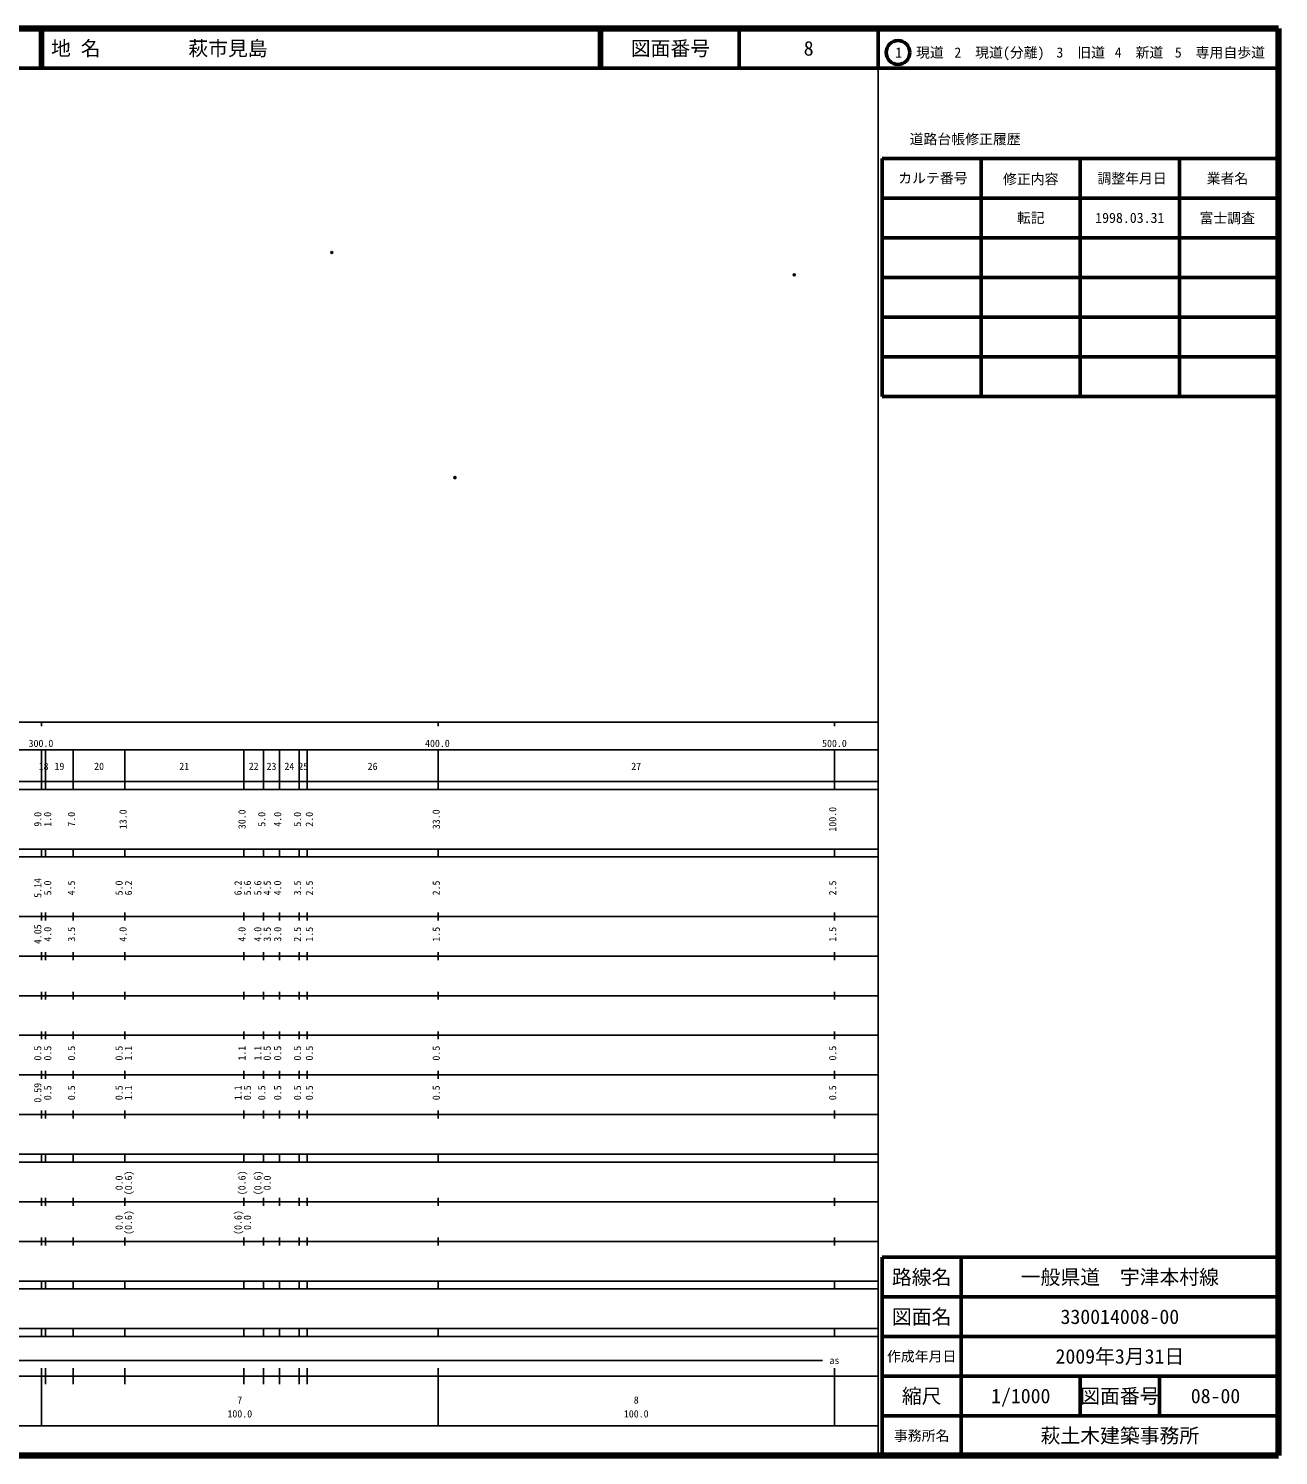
# Model space of a CAD drawing. Units: millimetres on the paper. Extents: x 40 to 680, y 20 to 380.
# Drawn here: x 364.7 to 680, y 20 to 380 of the extents above; entities that cross this region are included whole.
import ezdxf
from ezdxf.enums import TextEntityAlignment as Align

# ---------------------------------------------------------------- set-up
doc = ezdxf.new("R2010")
doc.units = ezdxf.units.MM
doc.header["$PDMODE"] = 32
doc.header["$PDSIZE"] = 0.5
doc.layers.add('M-OTRS', color=6, linetype='Continuous')
doc.layers.add('M-TTL-TXT', color=7, linetype='Continuous')
for name, color, linetype, lineweight in [('M-TTL', 2, 'Continuous', 140), ('M-TTL-BAND', 7, 'Continuous', 25), ('M-TTL-FRAM', 2, 'Continuous', 50), ('M-TTL-LINE', 7, 'Continuous', 50)]:
    doc.layers.add(name, color=color, linetype=linetype, lineweight=lineweight)
doc.styles.add('ＭＳ ゴシック', font='')
doc.styles.get('ＭＳ ゴシック').set_extended_font_data('MS Gothic')

msp = doc.modelspace()

# ---------------------------------------------------------------- linework, layer by layer
at = {"layer": 'M-OTRS'}
for p in [(441.185, 323.512), (557.873, 317.866), (472.277, 266.696)]:
    msp.add_point(p, dxfattribs=at)
at = {"layer": 'M-TTL'}
for p, q in [((680, 380), (40, 380)), ((680, 20), (680, 380)), ((40, 20), (680, 20))]:
    msp.add_line(p, q, dxfattribs=at)
at = {"layer": 'M-TTL-BAND'}
for p, q in [((579, 20), (579, 370)), ((40, 205), (579, 205)), ((368, 205), (368, 204)), ((468, 205), (468, 204)), ((568, 205), (568, 204)), ((68, 198), (579, 198)), ((368, 188), (368, 198)), ((369, 188), (369, 198)), ((376, 188), (376, 198)), ((389, 188), (389, 198)), ((419, 188), (419, 198)), ((424, 188), (424, 198)), ((428, 188), (428, 198)), ((433, 188), (433, 198)), ((435, 188), (435, 198)), ((468, 188), (468, 198)), ((568, 188), (568, 198)), ((40, 190), (579, 190)), ((40, 188), (579, 188)), ((40, 173), (579, 173)), ((368, 171), (368, 173)), ((369, 171), (369, 173)), ((376, 171), (376, 173)), ((389, 171), (389, 173)), ((419, 171), (419, 173)), ((424, 171), (424, 173)), ((428, 171), (428, 173)), ((433, 171), (433, 173)), ((435, 171), (435, 173)), ((468, 171), (468, 173)), ((568, 171), (568, 173)), ((40, 171), (579, 171)), ((40, 156), (579, 156)), ((368, 155), (368, 157)), ((369, 155), (369, 157)), ((376, 155), (376, 157)), ((389, 155), (389, 157)), ((419, 155), (419, 157)), ((424, 155), (424, 157)), ((428, 155), (428, 157)), ((433, 155), (433, 157)), ((435, 155), (435, 157)), ((468, 155), (468, 157)), ((568, 155), (568, 157)), ((46, 146), (579, 146)), ((368, 145), (368, 147)), ((369, 145), (369, 147)), ((376, 145), (376, 147)), ((389, 145), (389, 147)), ((419, 145), (419, 147)), ((424, 145), (424, 147)), ((428, 145), (428, 147)), ((433, 145), (433, 147)), ((435, 145), (435, 147)), ((468, 145), (468, 147)), ((568, 145), (568, 147)), ((368, 135), (368, 137)), ((369, 135), (369, 137)), ((376, 135), (376, 137)), ((389, 135), (389, 137)), ((419, 135), (419, 137)), ((424, 135), (424, 137)), ((428, 135), (428, 137)), ((433, 135), (433, 137)), ((435, 135), (435, 137)), ((468, 135), (468, 137)), ((568, 135), (568, 137)), ((52, 136), (579, 136)), ((46, 126), (579, 126)), ((368, 125), (368, 127)), ((369, 125), (369, 127)), ((376, 125), (376, 127)), ((389, 125), (389, 127)), ((419, 125), (419, 127)), ((424, 125), (424, 127)), ((428, 125), (428, 127)), ((433, 125), (433, 127)), ((435, 125), (435, 127)), ((468, 125), (468, 127)), ((568, 125), (568, 127)), ((52, 116), (579, 116)), ((368, 115), (368, 117)), ((369, 115), (369, 117)), ((376, 115), (376, 117)), ((389, 115), (389, 117)), ((419, 115), (419, 117)), ((424, 115), (424, 117)), ((428, 115), (428, 117)), ((433, 115), (433, 117)), ((435, 115), (435, 117)), ((468, 115), (468, 117)), ((568, 115), (568, 117)), ((46, 106), (579, 106)), ((368, 105), (368, 107)), ((369, 105), (369, 107)), ((376, 105), (376, 107)), ((389, 105), (389, 107)), ((419, 105), (419, 107)), ((424, 105), (424, 107)), ((428, 105), (428, 107)), ((433, 105), (433, 107)), ((435, 105), (435, 107)), ((468, 105), (468, 107)), ((568, 105), (568, 107)), ((40, 96), (579, 96)), ((40, 94), (579, 94)), ((368, 94), (368, 96)), ((369, 94), (369, 96)), ((376, 94), (376, 96)), ((389, 94), (389, 96)), ((419, 94), (419, 96)), ((424, 94), (424, 96)), ((428, 94), (428, 96)), ((433, 94), (433, 96)), ((435, 94), (435, 96)), ((468, 94), (468, 96)), ((568, 94), (568, 96)), ((49, 84), (579, 84)), ((368, 83), (368, 85)), ((369, 83), (369, 85)), ((376, 83), (376, 85)), ((389, 83), (389, 85)), ((419, 83), (419, 85)), ((424, 83), (424, 85)), ((428, 83), (428, 85)), ((433, 83), (433, 85)), ((435, 83), (435, 85)), ((468, 83), (468, 85)), ((568, 83), (568, 85)), ((40, 74), (579, 74)), ((368, 73), (368, 75)), ((369, 73), (369, 75)), ((376, 73), (376, 75)), ((389, 73), (389, 75)), ((419, 73), (419, 75)), ((424, 73), (424, 75)), ((428, 73), (428, 75)), ((433, 73), (433, 75)), ((435, 73), (435, 75)), ((468, 73), (468, 75)), ((568, 73), (568, 75)), ((40, 64), (579, 64)), ((40, 62), (579, 62)), ((368, 62), (368, 64)), ((369, 62), (369, 64)), ((376, 62), (376, 64)), ((389, 62), (389, 64)), ((419, 62), (419, 64)), ((424, 62), (424, 64)), ((428, 62), (428, 64)), ((433, 62), (433, 64)), ((435, 62), (435, 64)), ((468, 62), (468, 64)), ((568, 62), (568, 64)), ((40, 52), (579, 52)), ((368, 50), (368, 52)), ((369, 50), (369, 52)), ((376, 50), (376, 52)), ((389, 50), (389, 52)), ((419, 50), (419, 52)), ((424, 50), (424, 52)), ((428, 50), (428, 52)), ((433, 50), (433, 52)), ((435, 50), (435, 52)), ((468, 50), (468, 52)), ((568, 50), (568, 52)), ((40, 50), (579, 50)), ((103.5, 44), (565, 44)), ((40, 40), (579, 40)), ((368, 27.5), (368, 42)), ((369, 38), (369, 42)), ((376, 38), (376, 42)), ((389, 38), (389, 42)), ((419, 38), (419, 42)), ((424, 38), (424, 42)), ((428, 38), (428, 42)), ((433, 38), (433, 42)), ((435, 38), (435, 42)), ((468, 27.5), (468, 42)), ((568, 27.5), (568, 42)), ((68, 27.5), (579, 27.5))]:
    msp.add_line(p, q, dxfattribs=at)
at = {"layer": 'M-TTL-FRAM'}
for p, q in [((580, 347.197), (580, 287.197)), ((580, 347.197), (680, 347.197)), ((580, 287.197), (680, 287.197)), ((680, 70), (580, 70)), ((580, 70), (580, 20))]:
    msp.add_line(p, q, dxfattribs=at)
at = {"layer": 'M-TTL-LINE'}
for p, q in [((367.75, 380), (367.75, 370)), ((368.25, 380), (368.25, 370)), ((508.747, 380), (508.747, 370)), ((509.247, 380), (509.247, 370)), ((543.997, 380), (543.997, 370)), ((579, 380), (579, 370)), ((40, 370), (680, 370)), ((605, 347.197), (605, 287.197)), ((630, 347.197), (630, 287.197)), ((655, 347.197), (655, 287.197)), ((580, 337.197), (680, 337.197)), ((580, 327.197), (680, 327.197)), ((580, 317.197), (680, 317.197)), ((580, 307.197), (680, 307.197)), ((580, 297.197), (680, 297.197)), ((600, 70), (600, 20)), ((680, 60), (580, 60)), ((680, 50), (580, 50)), ((680, 40), (580, 40)), ((630, 40), (630, 30)), ((650, 40), (650, 30)), ((680, 30), (580, 30))]:
    msp.add_line(p, q, dxfattribs=at)
msp.add_circle((584.031, 373.958), 3, dxfattribs=at)

# ---------------------------------------------------------------- texts
at = {"layer": 'M-TTL-BAND', "style": 'ＭＳ ゴシック'}
for s, p in [('300.0', (367.844, 198.195)), ('400.0', (467.844, 198.195)), ('500.0', (568, 198.195)), ('18', (368.5, 192.405)), ('19', (372.5, 192.405)), ('20', (382.5, 192.405)), ('21', (404, 192.405)), ('22', (421.5, 192.405)), ('23', (426, 192.405)), ('24', (430.5, 192.405)), ('25', (434, 192.405)), ('26', (451.5, 192.405)), ('27', (518, 192.405)), ('as', (568, 42.5)), ('7', (418, 32.523)), ('8', (518, 32.523)), ('100.0', (418, 29.033)), ('100.0', (518, 29.033))]:
    msp.add_text(s, height=1.833, dxfattribs=at).set_placement(p, align=Align.BOTTOM_CENTER)
for s, p in [('9.0', (368.5, 180.5)), ('1.0', (371, 180.5)), ('7.0', (377, 180.5)), ('13.0', (390, 180.5)), ('30.0', (420, 180.5)), ('5.0', (425, 180.5)), ('4.0', (429, 180.5)), ('5.0', (434, 180.5)), ('2.0', (437, 180.5)), ('33.0', (469, 180.5)), ('100.0', (569, 180.5)), ('5.14', (368.5, 163.174)), ('5.0', (371, 163.174)), ('4.5', (377, 163.174)), ('5.0', (389, 163.174)), ('6.2', (391.37, 163.174)), ('6.2', (419, 163.174)), ('5.6', (421.37, 163.174)), ('5.6', (424, 163.174)), ('4.5', (426.37, 163.174)), ('4.0', (429, 163.174)), ('3.5', (434, 163.174)), ('2.5', (437, 163.174)), ('2.5', (469, 163.174)), ('2.5', (569, 163.174)), ('4.05', (368.5, 151.5)), ('4.0', (371, 151.5)), ('3.5', (377, 151.5)), ('4.0', (390, 151.5)), ('4.0', (420, 151.5)), ('4.0', (424, 151.5)), ('3.5', (426.37, 151.5)), ('3.0', (429, 151.5)), ('2.5', (434, 151.5)), ('1.5', (437, 151.5)), ('1.5', (469, 151.5)), ('1.5', (569, 151.5)), ('0.5', (368.5, 121.5)), ('0.5', (371, 121.5)), ('0.5', (377, 121.5)), ('0.5', (389, 121.5)), ('1.1', (391.37, 121.5)), ('1.1', (420, 121.5)), ('1.1', (424, 121.5)), ('0.5', (426.37, 121.5)), ('0.5', (429, 121.5)), ('0.5', (434, 121.5)), ('0.5', (437, 121.5)), ('0.5', (469, 121.5)), ('0.5', (569, 121.5)), ('0.59', (368.5, 111.5)), ('0.5', (371, 111.5)), ('0.5', (377, 111.5)), ('0.5', (389, 111.5)), ('1.1', (391.37, 111.5)), ('1.1', (419, 111.5)), ('0.5', (421.37, 111.5)), ('0.5', (425, 111.5)), ('0.5', (429, 111.5)), ('0.5', (434, 111.5)), ('0.5', (437, 111.5)), ('0.5', (469, 111.5)), ('0.5', (569, 111.5)), ('0.0', (389, 88.764)), ('(0.6)', (391.37, 88.764)), ('(0.6)', (420, 88.764)), ('(0.6)', (424, 88.764)), ('0.0', (426.37, 88.764)), ('0.0', (389, 78.764)), ('(0.6)', (391.37, 78.764)), ('(0.6)', (419, 78.764)), ('0.0', (421.37, 78.764))]:
    msp.add_text(s, height=1.833, rotation=90, dxfattribs=at).set_placement(p, align=Align.BOTTOM_CENTER)
at = {"layer": 'M-TTL-TXT', "style": 'ＭＳ ゴシック'}
for s, p in [('地 名', (370.38, 375)), ('萩市見島', (405.024, 375))]:
    msp.add_text(s, height=3.666, dxfattribs=at).set_placement(p, align=Align.MIDDLE_LEFT)
for s, height, p in [('図面番号', 3.666, (526.622, 375)), ('8', 3.666, (561.497, 375)), ('1\u3000現道', 2.566, (589.448, 373.958)), ('2\u3000現道(分離)', 2.566, (609.619, 373.958)), ('3\u3000旧道', 2.566, (630.121, 373.958)), ('4\u3000新道', 2.566, (644.824, 373.958)), ('5\u3000専用自歩道', 2.566, (665.228, 373.958)), ('道路台帳修正履歴', 2.566, (600.968, 352.113)), ('カルテ番号', 2.566, (592.839, 342.277)), ('修正内容', 2.566, (617.509, 342.023)), ('調整年月日', 2.566, (643.089, 342.197)), ('業者名', 2.566, (667.134, 342.197)), ('転記', 2.566, (617.5, 332.245)), ('1998.03.31', 2.566, (642.5, 332.245)), ('富士調査', 2.566, (667.077, 332.189)), ('路線名', 3.666, (590, 65)), ('路線名', 3.666, (590, 65)), ('一般県道\u3000宇津本村線', 3.666, (640, 65)), ('図面名', 3.666, (590, 55)), ('図面名', 3.666, (590, 55)), ('330014008-00', 3.666, (640, 55)), ('2009年3月31日', 3.666, (640, 45)), ('作成年月日', 2.566, (590, 45)), ('作成年月日', 2.566, (590, 45)), ('縮尺', 3.666, (590, 35)), ('縮尺', 3.666, (590, 35)), ('1/1000', 3.666, (615, 35)), ('図面番号', 3.666, (640, 35)), ('図面番号', 3.666, (640, 35)), ('08-00', 3.666, (664.125, 35)), ('事務所名', 2.566, (590, 25)), ('事務所名', 2.566, (590, 25)), ('萩土木建築事務所', 3.666, (640, 25))]:
    msp.add_text(s, height=height, dxfattribs=at).set_placement(p, align=Align.MIDDLE_CENTER)

doc.saveas('drawing.dxf')
